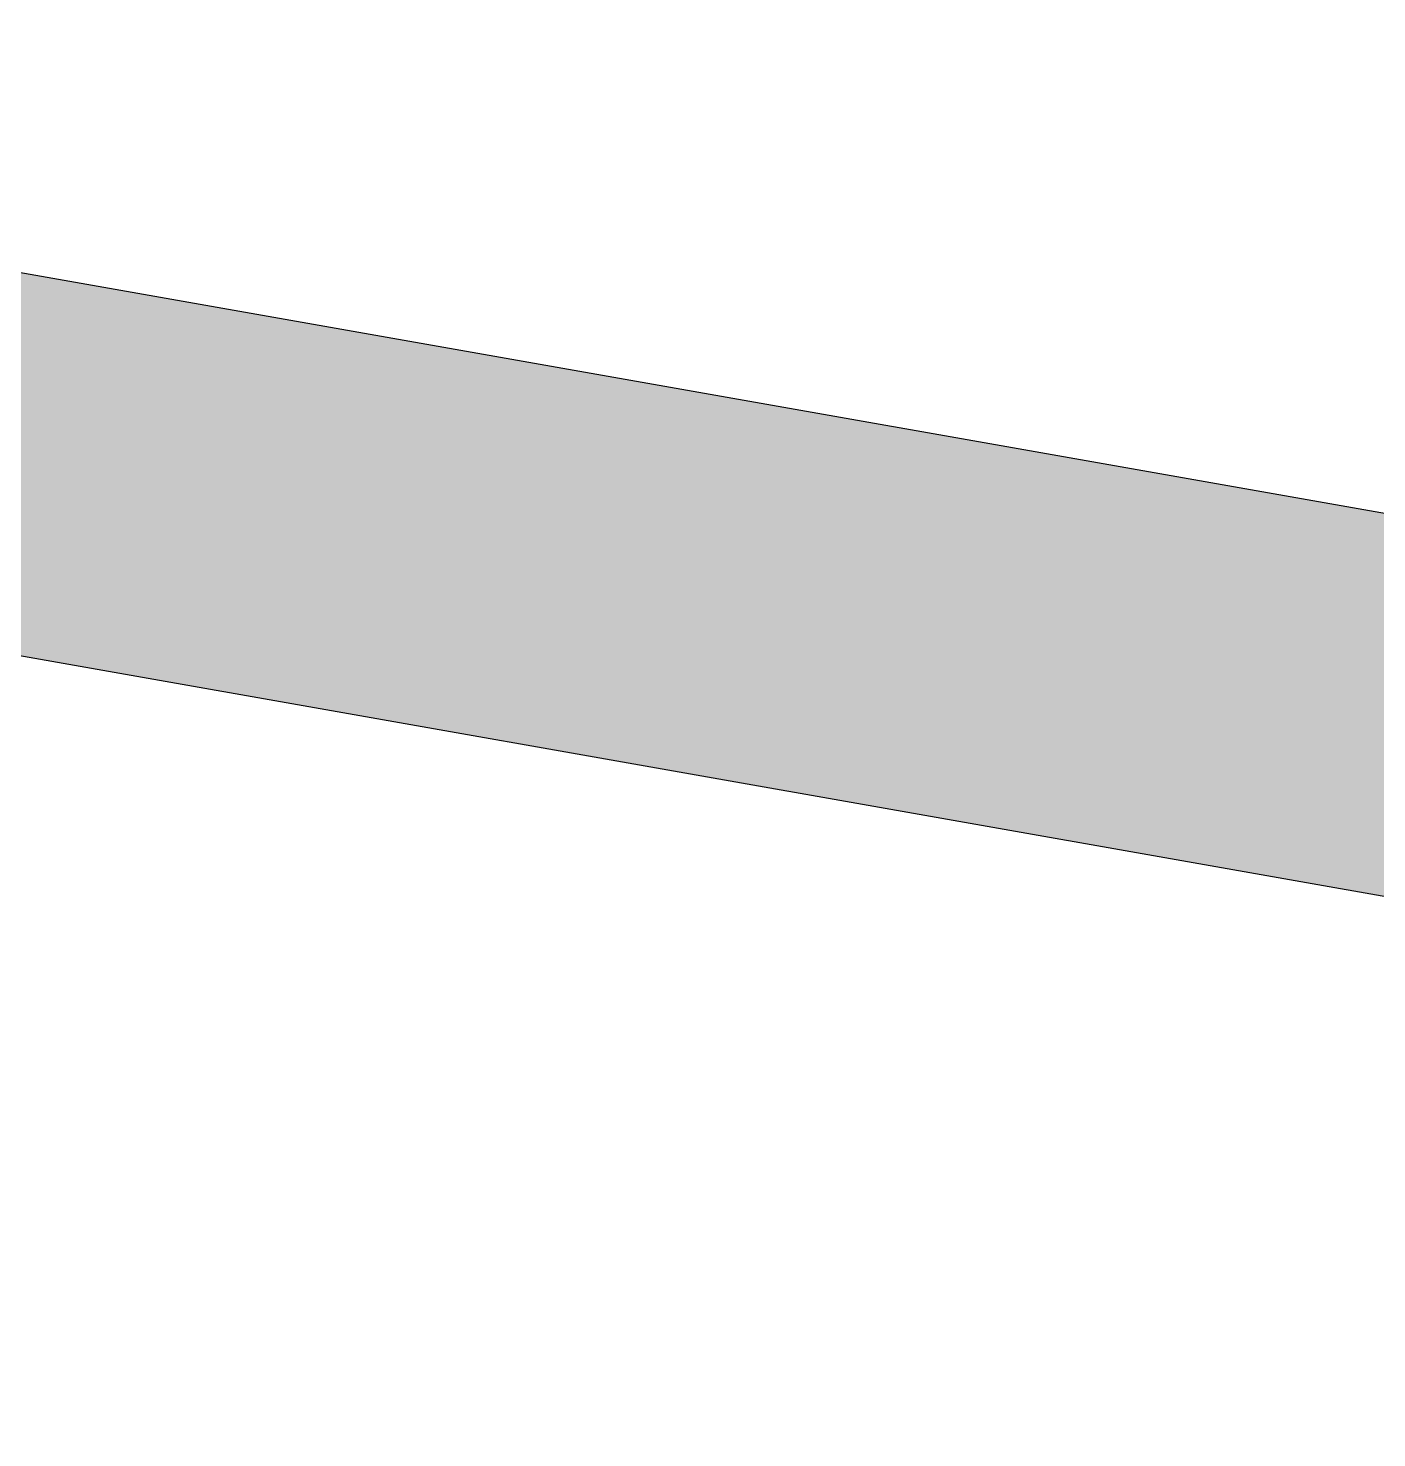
# Model space of a CAD drawing. Header units: millimetres. Extents: x -9400 to 16593, y -27108 to 22430.
# Drawn here: x -1848 to -1186, y -22265 to -21573 of the extents above; entities that cross this region are included whole.
import ezdxf

# ---------------------------------------------------------------- set-up
doc = ezdxf.new("R2010")
doc.units = ezdxf.units.MM
doc.set_wipeout_variables(frame=1)
doc.layers.add('Техника LTM 11200-9.1', color=250, linetype='Continuous')
doc.layers.add('Техника LTM 11200-9.1 Штрих', color=7, linetype='Continuous', true_color=0xffd452)

# ---------------------------------------------------------------- blocks, each defined once
blk = doc.blocks.new('LTM 11200-9.1-20240707.180003')
at = {"color": 0, "linetype": 'ByBlock', "lineweight": -2, "transparency": 16777216}
blk.add_wipeout([(-60.71, -95), (-233.92, -95), (-233.92, -99), (-246.42, -99), (-246.42, -102.5), (-230.42, -102.5), (-230.42, -105), (-206.42, -105), (-206.42, -113), (-230.42, -113), (-230.42, -116), (-322.41, -116), (-322.42, -113), (-686.1, -113), (-686.1, -110), (-2824.64, -110), (-2824.64, -113.47), (-3035.68, -98.06), (-3195.89, -98), (-3195.89, -102.5), (-3179.89, -102.5), (-3179.89, -105), (-3140.89, -105), (-3140.89, -113), (-3179.89, -113), (-3179.89, -116), (-3271.89, -116), (-3271.89, 125), (-3179.89, 125), (-3179.89, 117), (-3140.89, 117), (-3140.89, 109), (-3179.89, 109), (-3179.89, 106.5), (-3195.89, 106.5), (-3195.89, 104), (-3171.89, 104), (-3171.89, 90.39), (-3030.26, 78), (-2824.64, 78), (-2824.64, 75), (-1006.77, 75), (-686.1, 104.02), (-686.1, 107), (-675.03, 107), (-322.42, 107), (-322.42, 115), (-230.42, 115), (-230.42, 107), (-206.42, 107), (-206.42, 99), (-230.42, 99), (-230.42, 96.5), (-233.92, 96.5), (-233.92, 95), (-67.61, 95), (-60.71, 95), (0, 34.29), (0, -34.29)], dxfattribs=at)
at = {"layer": 'Техника LTM 11200-9.1 Штрих', "transparency": 16777216}
h = blk.add_hatch(color=256, dxfattribs=at)
h.dxf.hatch_style = 1
h.paths.add_polyline_path([(0, -34.29), (-60.71, -95), (-233.92, -95), (-233.92, -99), (-246.42, -99), (-246.42, -102.5), (-230.42, -102.5), (-230.42, -105), (-206.42, -105), (-206.42, -113), (-230.42, -113), (-230.42, -116), (-322.41, -116), (-322.42, -113), (-686.1, -113), (-686.1, -110), (-2824.64, -110), (-2824.64, -113.47), (-3035.68, -98.06), (-3195.89, -98), (-3195.89, -102.5), (-3179.89, -102.5), (-3179.89, -105), (-3140.89, -105), (-3140.89, -113), (-3179.89, -113), (-3179.89, -116), (-3271.89, -116), (-3271.89, 125), (-3179.89, 125), (-3179.89, 117), (-3140.89, 117), (-3140.89, 109), (-3179.89, 109), (-3179.89, 106.5), (-3195.89, 106.5), (-3195.89, 104), (-3171.89, 104), (-3171.89, 90.39), (-3030.26, 78), (-2824.64, 78), (-2824.64, 75), (-1006.77, 75), (-686.1, 104.02), (-686.1, 107), (-675.03, 107), (-322.42, 107), (-322.42, 115), (-230.42, 115), (-230.42, 107), (-206.42, 107), (-206.42, 99), (-230.42, 99), (-230.42, 96.5), (-233.92, 96.5), (-233.92, 95), (-67.61, 95), (-60.71, 95), (0, 34.29)])
at = {"color": 0, "linetype": 'ByBlock', "lineweight": -2, "transparency": 16777216}
for points in [[(-322.42, -113), (-686.1, -113), (-686.1, -110), (-2824.64, -110)], [(-2824.64, 75), (-1006.77, 75), (-686.1, 104.02), (-686.1, 107), (-675.03, 107), (-322.42, 107)]]:
    blk.add_lwpolyline(points, dxfattribs=at)
blk = doc.blocks.new('Liebherr LTM 11200-9.1 План')
at = {"color": 0, "linetype": 'ByBlock', "lineweight": -2, "transparency": 16777216, "xscale": -1, "rotation": 350.0000000001141}
blk.add_blockref('LTM 11200-9.1-20240707.180003', (-285.72, 2182.03), dxfattribs=at)

msp = doc.modelspace()

# ---------------------------------------------------------------- block references
at = {"layer": 'Техника LTM 11200-9.1', "rotation": 180}
msp.add_blockref('Liebherr LTM 11200-9.1 План', (0, -20000), dxfattribs=at)

doc.saveas('drawing.dxf')
